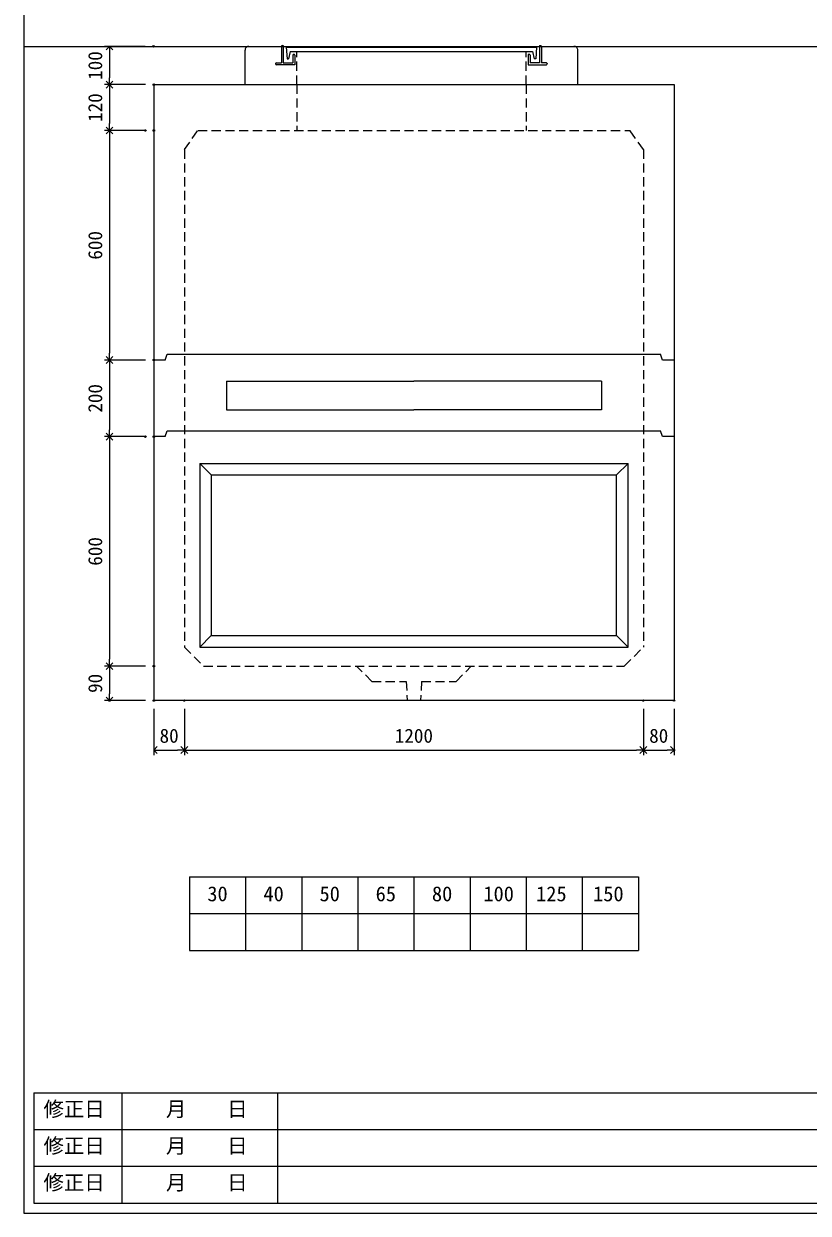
# Model space of a CAD drawing. Units: millimetres, scale not verified. Extents: x -6420 to 6420, y -3078 to 3078.
# Drawn here: x -1740 to 311, y -2622 to 487 of the extents above; entities that cross this region are included whole.
import ezdxf
from ezdxf.enums import TextEntityAlignment as Align

# ---------------------------------------------------------------- set-up
doc = ezdxf.new("R2010")
doc.units = ezdxf.units.MM
doc.header["$LTSCALE"] = 20
doc.header["$PDMODE"] = 32
doc.header["$PDSIZE"] = 4
doc.linetypes.add('DASHED1', pattern=[1.8, 1.2, -0.6])
doc.linetypes.add('USER2', pattern=[50.8, 31.75, -6.35, 6.35, -6.35])
doc.layers.add('0-1_Defpoints', color=7, linetype='Continuous')
for name, color, linetype, lineweight in [('0-2_waku', 7, 'Continuous', 18), ('0-3_gaikei', 7, 'Continuous', 18), ('0-4_kakure', 7, 'DASHED1', 5), ('0-5_sunpou', 7, 'Continuous', 5), ('0-8_uchigawa', 6, 'Continuous', 18), ('0-A_futa', 3, 'Continuous', 18), ('0-B_GL', 4, 'Continuous', 18), ('0-D_文字１', 7, 'Continuous', 18), ('1-2_uchigawa2', 6, 'USER2', 18)]:
    doc.layers.add(name, color=color, linetype=linetype, lineweight=lineweight)
doc.styles.add('ＭＳ ゴシック', font='')
doc.styles.get('ＭＳ ゴシック').set_extended_font_data('MS Gothic')

# ---------------------------------------------------------------- blocks, each defined once
blk = doc.blocks.new('_Open90')
at = {"layer": '0-5_sunpou'}
blk.add_line((0, 0), (-1, 0), dxfattribs=at)
blk.add_lwpolyline([(-0.5, 0.5), (0, 0), (-0.5, -0.5)], dxfattribs=at)
blk = doc.blocks.new('D45')
at = {"layer": '0-1_Defpoints'}
for p in [(1183.24, 1956.83), (1067.22, 1356.83), (1183.24, 1356.83)]:
    blk.add_point(p, dxfattribs=at)
at = {"layer": '0-5_sunpou'}
for p, q in [((1161.24, 1956.83), (1054.22, 1956.83)), ((1067.22, 1938.83), (1067.22, 1374.83)), ((1161.24, 1356.83), (1054.22, 1356.83))]:
    blk.add_line(p, q, dxfattribs=at)
at = {"layer": '0-5_sunpou', "xscale": 18, "yscale": 18}
for p, rotation in [((1067.22, 1956.83), 90), ((1067.22, 1356.83), 270)]:
    blk.add_blockref('_Open90', p, dxfattribs=dict(at, rotation=rotation))
at = {"layer": '0-5_sunpou', "style": 'ＭＳ ゴシック'}
blk.add_text('600', height=36.66, rotation=90, dxfattribs=at).set_placement((1059.22, 1619.33), align=Align.BOTTOM_LEFT)
blk = doc.blocks.new('D46')
at = {"layer": '0-1_Defpoints'}
for p in [(1183.24, 1356.83), (1067.22, 1266.83), (1183.24, 1266.83)]:
    blk.add_point(p, dxfattribs=at)
at = {"layer": '0-5_sunpou'}
for p, q in [((1161.24, 1356.83), (1054.22, 1356.83)), ((1067.22, 1338.83), (1067.22, 1284.83)), ((1161.24, 1266.83), (1054.22, 1266.83))]:
    blk.add_line(p, q, dxfattribs=at)
at = {"layer": '0-5_sunpou', "xscale": 18, "yscale": 18}
for p, rotation in [((1067.22, 1356.83), 90), ((1067.22, 1266.83), 270)]:
    blk.add_blockref('_Open90', p, dxfattribs=dict(at, rotation=rotation))
at = {"layer": '0-5_sunpou', "style": 'ＭＳ ゴシック'}
blk.add_text('90', height=36.66, rotation=90, dxfattribs=at).set_placement((1059.22, 1286.83), align=Align.BOTTOM_LEFT)
blk = doc.blocks.new('D47')
at = {"layer": '0-1_Defpoints'}
for p in [(1183.24, 1266.83), (1263.24, 1266.83), (1263.24, 1137.51)]:
    blk.add_point(p, dxfattribs=at)
at = {"layer": '0-5_sunpou'}
for p, q in [((1183.24, 1244.83), (1183.24, 1124.51)), ((1263.24, 1244.83), (1263.24, 1124.51)), ((1201.24, 1137.51), (1245.24, 1137.51))]:
    blk.add_line(p, q, dxfattribs=at)
at = {"layer": '0-5_sunpou', "xscale": 18, "yscale": 18, "rotation": 180}
blk.add_blockref('_Open90', (1183.24, 1137.51), dxfattribs=at)
at = {"layer": '0-5_sunpou', "xscale": 18, "yscale": 18}
blk.add_blockref('_Open90', (1263.24, 1137.51), dxfattribs=at)
at = {"layer": '0-5_sunpou', "style": 'ＭＳ ゴシック'}
blk.add_text('80', height=36.66, dxfattribs=at).set_placement((1198.24, 1145.51), align=Align.BOTTOM_LEFT)
blk = doc.blocks.new('D48')
at = {"layer": '0-1_Defpoints'}
for p in [(1263.24, 1266.83), (2463.24, 1266.83), (2463.24, 1137.51)]:
    blk.add_point(p, dxfattribs=at)
at = {"layer": '0-5_sunpou'}
for p, q in [((1263.24, 1244.83), (1263.24, 1124.51)), ((2463.24, 1244.83), (2463.24, 1124.51)), ((1281.24, 1137.51), (2445.24, 1137.51))]:
    blk.add_line(p, q, dxfattribs=at)
at = {"layer": '0-5_sunpou', "xscale": 18, "yscale": 18, "rotation": 180}
blk.add_blockref('_Open90', (1263.24, 1137.51), dxfattribs=at)
at = {"layer": '0-5_sunpou', "xscale": 18, "yscale": 18}
blk.add_blockref('_Open90', (2463.24, 1137.51), dxfattribs=at)
at = {"layer": '0-5_sunpou', "style": 'ＭＳ ゴシック'}
blk.add_text('1200', height=36.66, dxfattribs=at).set_placement((1813.24, 1145.51), align=Align.BOTTOM_LEFT)
blk = doc.blocks.new('D49')
at = {"layer": '0-1_Defpoints'}
for p in [(2463.24, 1266.83), (2543.24, 1266.83), (2543.24, 1137.51)]:
    blk.add_point(p, dxfattribs=at)
at = {"layer": '0-5_sunpou'}
for p, q in [((2463.24, 1244.83), (2463.24, 1124.51)), ((2543.24, 1244.83), (2543.24, 1124.51)), ((2481.24, 1137.51), (2525.24, 1137.51))]:
    blk.add_line(p, q, dxfattribs=at)
at = {"layer": '0-5_sunpou', "xscale": 18, "yscale": 18, "rotation": 180}
blk.add_blockref('_Open90', (2463.24, 1137.51), dxfattribs=at)
at = {"layer": '0-5_sunpou', "xscale": 18, "yscale": 18}
blk.add_blockref('_Open90', (2543.24, 1137.51), dxfattribs=at)
at = {"layer": '0-5_sunpou', "style": 'ＭＳ ゴシック'}
blk.add_text('80', height=36.66, dxfattribs=at).set_placement((2478.24, 1145.51), align=Align.BOTTOM_LEFT)
blk = doc.blocks.new('D50')
at = {"layer": '0-1_Defpoints'}
for p in [(1182.41, 2976.83), (1067.22, 2876.83), (1183.24, 2876.83)]:
    blk.add_point(p, dxfattribs=at)
at = {"layer": '0-5_sunpou'}
for p, q in [((1160.41, 2976.83), (1054.22, 2976.83)), ((1067.22, 2958.83), (1067.22, 2894.83)), ((1161.24, 2876.83), (1054.22, 2876.83))]:
    blk.add_line(p, q, dxfattribs=at)
at = {"layer": '0-5_sunpou', "xscale": 18, "yscale": 18}
for p, rotation in [((1067.22, 2976.83), 90), ((1067.22, 2876.83), 270)]:
    blk.add_blockref('_Open90', p, dxfattribs=dict(at, rotation=rotation))
at = {"layer": '0-5_sunpou', "style": 'ＭＳ ゴシック'}
blk.add_text('100', height=36.66, rotation=90, dxfattribs=at).set_placement((1059.22, 2889.33), align=Align.BOTTOM_LEFT)
blk = doc.blocks.new('D51')
at = {"layer": '0-1_Defpoints'}
for p in [(1183.24, 2876.83), (1067.22, 2756.83), (1183.24, 2756.83)]:
    blk.add_point(p, dxfattribs=at)
at = {"layer": '0-5_sunpou'}
for p, q in [((1161.24, 2876.83), (1054.22, 2876.83)), ((1067.22, 2858.83), (1067.22, 2774.83)), ((1161.24, 2756.83), (1054.22, 2756.83))]:
    blk.add_line(p, q, dxfattribs=at)
at = {"layer": '0-5_sunpou', "xscale": 18, "yscale": 18}
for p, rotation in [((1067.22, 2876.83), 90), ((1067.22, 2756.83), 270)]:
    blk.add_blockref('_Open90', p, dxfattribs=dict(at, rotation=rotation))
at = {"layer": '0-5_sunpou', "style": 'ＭＳ ゴシック'}
blk.add_text('120', height=36.66, rotation=90, dxfattribs=at).set_placement((1059.22, 2779.33), align=Align.BOTTOM_LEFT)
blk = doc.blocks.new('D52')
at = {"layer": '0-1_Defpoints'}
for p in [(1161.24, 2756.83), (1067.22, 2156.83), (1183.24, 2156.83)]:
    blk.add_point(p, dxfattribs=at)
at = {"layer": '0-5_sunpou'}
for p, q in [((1139.24, 2756.83), (1054.22, 2756.83)), ((1067.22, 2738.83), (1067.22, 2174.83)), ((1161.24, 2156.83), (1054.22, 2156.83))]:
    blk.add_line(p, q, dxfattribs=at)
at = {"layer": '0-5_sunpou', "xscale": 18, "yscale": 18}
for p, rotation in [((1067.22, 2756.83), 90), ((1067.22, 2156.83), 270)]:
    blk.add_blockref('_Open90', p, dxfattribs=dict(at, rotation=rotation))
at = {"layer": '0-5_sunpou', "style": 'ＭＳ ゴシック'}
blk.add_text('600', height=36.66, rotation=90, dxfattribs=at).set_placement((1059.22, 2419.33), align=Align.BOTTOM_LEFT)
blk = doc.blocks.new('D53')
at = {"layer": '0-1_Defpoints'}
for p in [(1183.24, 2156.83), (1067.22, 1956.83), (1161.24, 1956.83)]:
    blk.add_point(p, dxfattribs=at)
at = {"layer": '0-5_sunpou'}
for p, q in [((1161.24, 2156.83), (1054.22, 2156.83)), ((1067.22, 2138.83), (1067.22, 1974.83)), ((1139.24, 1956.83), (1054.22, 1956.83))]:
    blk.add_line(p, q, dxfattribs=at)
at = {"layer": '0-5_sunpou', "xscale": 18, "yscale": 18}
for p, rotation in [((1067.22, 2156.83), 90), ((1067.22, 1956.83), 270)]:
    blk.add_blockref('_Open90', p, dxfattribs=dict(at, rotation=rotation))
at = {"layer": '0-5_sunpou', "style": 'ＭＳ ゴシック'}
blk.add_text('200', height=36.66, rotation=90, dxfattribs=at).set_placement((1059.22, 2019.33), align=Align.BOTTOM_LEFT)

msp = doc.modelspace()

# ---------------------------------------------------------------- linework, layer by layer
at = {"layer": '0-2_waku'}
for p, q in [((-1739.75, 3078.25), (-1739.75, -2621.75)), ((-1306.41, -1742.75), (-1306.41, -1934.75)), ((-1306.41, -1742.75), (-1306.41, -1934.75)), ((-1306.41, -1742.75), (-1306.41, -1934.75)), ((-1306.41, -1742.75), (-1306.41, -1934.75)), ((-1306.41, -1742.75), (-133.08, -1742.75)), ((-1159.75, -1742.75), (-1159.75, -1934.75)), ((-1013.08, -1742.75), (-1013.08, -1934.75)), ((-1013.08, -1742.75), (-1013.08, -1934.75)), ((-866.41, -1742.75), (-866.41, -1934.75)), ((-719.75, -1742.75), (-719.75, -1934.75)), ((-573.08, -1742.75), (-573.08, -1934.75)), ((-426.41, -1742.75), (-426.41, -1934.75)), ((-279.75, -1742.75), (-279.75, -1934.75)), ((-133.08, -1742.75), (-133.08, -1934.75)), ((-1306.41, -1838.75), (-133.08, -1838.75)), ((-1306.41, -1934.75), (-133.08, -1934.75)), ((-1306.41, -1934.75), (-133.08, -1934.75)), ((-1713.08, -2307.08), (-1713.08, -2595.08)), ((-1713.08, -2307.08), (-1713.08, -2595.08)), ((-1713.08, -2307.08), (-1713.08, -2595.08)), ((-1713.08, -2307.08), (990.92, -2307.08)), ((-1483.08, -2307.08), (-1483.08, -2595.08)), ((-1076.41, -2307.08), (-1076.41, -2595.08)), ((-1076.41, -2307.08), (-1076.41, -2595.08)), ((-1713.08, -2403.08), (990.92, -2403.08)), ((-1713.08, -2499.08), (606.92, -2499.08)), ((-1713.08, -2595.08), (990.92, -2595.08)), ((-1739.75, -2621.75), (6420.25, -2621.75))]:
    msp.add_line(p, q, dxfattribs=at)
at = {"layer": '0-3_gaikei'}
for p, q in [((-1161.31, 328.25), (-1161.31, 418.25)), ((-1151.31, 428.25), (-1066.31, 428.25)), ((-386.31, 428.25), (-301.31, 428.25)), ((-291.31, 328.25), (-291.31, 418.25)), ((-1399.75, 328.25), (-1399.75, -1281.75)), ((-1369.75, -391.75), (-1399.75, -391.75)), ((-1369.75, -391.75), (-1364.75, -376.75)), ((-1364.75, -376.75), (-74.75, -376.75)), ((-69.75, -391.75), (-74.75, -376.75)), ((-39.75, -391.75), (-69.75, -391.75)), ((-1369.75, -591.75), (-1364.75, -576.75)), ((-1364.75, -576.75), (-74.75, -576.75)), ((-69.75, -591.75), (-74.75, -576.75)), ((-1369.75, -591.75), (-1399.75, -591.75)), ((-39.75, -591.75), (-69.75, -591.75)), ((-39.75, -1281.75), (-1399.75, -1281.75))]:
    msp.add_line(p, q, dxfattribs=at)
msp.add_lwpolyline([(-1399.75, 328.25), (-39.75, 328.25), (-39.75, -1281.75)], dxfattribs=at)
for centre, radius, start, end in [((-1151.89, 418.83), 9.44, 86.47383, 183.52617), ((-300.98, 418.58), 9.68, 358.04251, 91.95749)]:
    msp.add_arc(centre, radius, start, end, dxfattribs=at)
at = {"layer": '0-4_kakure'}
for p, q in [((-1026.31, 328.25), (-1026.31, 414.75)), ((-426.31, 328.25), (-426.31, 414.75)), ((-1026.31, 328.25), (-1026.31, 208.25)), ((-426.31, 328.25), (-426.31, 208.25)), ((-1319.75, 158.25), (-1284.75, 208.25)), ((-1284.75, 208.25), (-154.75, 208.25)), ((-119.75, 158.25), (-154.75, 208.25)), ((-1319.75, 158.25), (-1319.75, -1141.75)), ((-119.75, 158.25), (-119.75, -1141.75)), ((-169.75, -1191.75), (-119.75, -1141.75)), ((-829.75, -1231.75), (-869.75, -1191.75)), ((-829.75, -1231.75), (-739.75, -1231.75)), ((-739.75, -1231.75), (-737.25, -1281.75)), ((-699.75, -1231.75), (-702.25, -1281.75))]:
    msp.add_line(p, q, dxfattribs=at)
for points in [[(-1319.75, -1141.75), (-1269.75, -1191.75), (-169.75, -1191.75)], [(-699.75, -1231.75), (-609.75, -1231.75), (-569.75, -1191.75)]]:
    msp.add_lwpolyline(points, dxfattribs=at)
at = {"layer": '0-8_uchigawa'}
for p, q in [((-1279.75, -661.75), (-159.75, -661.75)), ((-1279.75, -661.75), (-1279.75, -1141.75)), ((-1279.75, -661.75), (-1249.75, -691.75)), ((-159.75, -661.75), (-189.75, -691.75)), ((-159.75, -1141.75), (-159.75, -661.75)), ((-1249.75, -691.75), (-189.75, -691.75)), ((-1249.75, -691.75), (-1249.75, -1111.75)), ((-189.75, -1111.75), (-189.75, -691.75)), ((-1279.75, -1141.75), (-1249.75, -1111.75)), ((-1249.75, -1111.75), (-189.75, -1111.75)), ((-159.75, -1141.75), (-189.75, -1111.75)), ((-1279.75, -1141.75), (-159.75, -1141.75))]:
    msp.add_line(p, q, dxfattribs=at)
at = {"layer": '0-A_futa'}
for p, q in [((-1066.31, 428.25), (-1066.31, 385.25)), ((-1064.31, 430.25), (-1061.31, 430.25)), ((-1061.31, 430.25), (-1061.31, 385.25)), ((-1053.5, 425.75), (-399.17, 425.75)), ((-1053.5, 425.75), (-1051.01, 395.75)), ((-1042.98, 414.75), (-1047.3, 395.75)), ((-1042.98, 414.75), (-409.64, 414.75)), ((-1036.31, 405.25), (-1036.31, 385.25)), ((-1034.31, 407.25), (-1033.31, 407.25)), ((-1031.31, 405.25), (-1031.31, 380.25)), ((-421.31, 405.25), (-421.31, 380.25)), ((-418.31, 407.25), (-419.31, 407.25)), ((-416.31, 405.25), (-416.31, 385.25)), ((-409.64, 414.75), (-405.32, 395.75)), ((-399.17, 425.75), (-401.42, 395.75)), ((-391.31, 430.25), (-388.31, 430.25)), ((-386.31, 428.25), (-386.31, 385.25)), ((-1081.31, 383.25), (-1081.31, 382.25)), ((-1079.31, 385.25), (-1066.31, 385.25)), ((-1031.31, 380.25), (-1079.31, 380.25)), ((-1061.31, 385.25), (-1036.31, 385.25)), ((-1051.01, 395.75), (-1047.3, 395.75)), ((-421.31, 380.25), (-373.31, 380.25)), ((-401.42, 395.75), (-405.32, 395.75)), ((-373.31, 385.25), (-386.31, 385.25)), ((-371.31, 383.25), (-371.31, 382.25))]:
    msp.add_line(p, q, dxfattribs=at)
msp.add_lwpolyline([(-391.31, 430.25), (-391.31, 385.25), (-416.31, 385.25)], dxfattribs=at)
for centre, start, end in [((-1064.31, 428.25), 90, 180), ((-1034.31, 405.25), 90, 180), ((-1033.31, 405.25), 0, 90), ((-419.31, 405.25), 90, 180), ((-418.31, 405.25), 0, 90), ((-388.31, 428.25), 0, 90), ((-1079.31, 383.25), 90, 180), ((-1079.31, 382.25), 180, 270), ((-373.31, 383.25), 0, 90), ((-373.31, 382.25), 270, 0)]:
    msp.add_arc(centre, 2, start, end, dxfattribs=at)
at = {"layer": '0-B_GL'}
msp.add_line((-1739.75, 428.25), (6420.25, 428.25), dxfattribs=at)
at = {"layer": '1-2_uchigawa2'}
for p, q in [((-1209.75, -446.75), (-719.75, -446.75)), ((-1209.75, -446.75), (-1209.75, -521.75)), ((-229.75, -446.75), (-719.75, -446.75)), ((-229.75, -446.75), (-229.75, -521.75)), ((-1209.75, -521.75), (-719.75, -521.75)), ((-229.75, -521.75), (-719.75, -521.75))]:
    msp.add_line(p, q, dxfattribs=at)

# ---------------------------------------------------------------- block references
at = {"layer": '0-5_sunpou'}
for name in ['D50', 'D51', 'D52', 'D53', 'D45', 'D46', 'D47', 'D48', 'D49']:
    msp.add_blockref(name, (-2582.98, -2548.58), dxfattribs=at)

# ---------------------------------------------------------------- texts
at = {"layer": '0-D_文字１', "style": 'ＭＳ ゴシック'}
for s, p in [('30', (-1259.88, -1818.13)), ('40', (-1113.22, -1818.13)), ('50', (-966.55, -1818.13)), ('65', (-819.88, -1818.13)), ('80', (-672.67, -1818.13)), ('100', (-538.18, -1818.13)), ('125', (-400.32, -1818.13)), ('150', (-251.31, -1818.13)), ('修正日', (-1688.21, -2380.8)), ('\u3000\u3000月\u3000\u3000日', (-1474.68, -2380.8)), ('修正日', (-1688.21, -2476.8)), ('\u3000\u3000月\u3000\u3000日', (-1474.68, -2476.8)), ('修正日', (-1688.21, -2572.8)), ('\u3000\u3000月\u3000\u3000日', (-1474.68, -2572.8))]:
    msp.add_text(s, height=39.1, dxfattribs=at).set_placement(p, align=Align.BOTTOM_LEFT)

doc.saveas('drawing.dxf')
